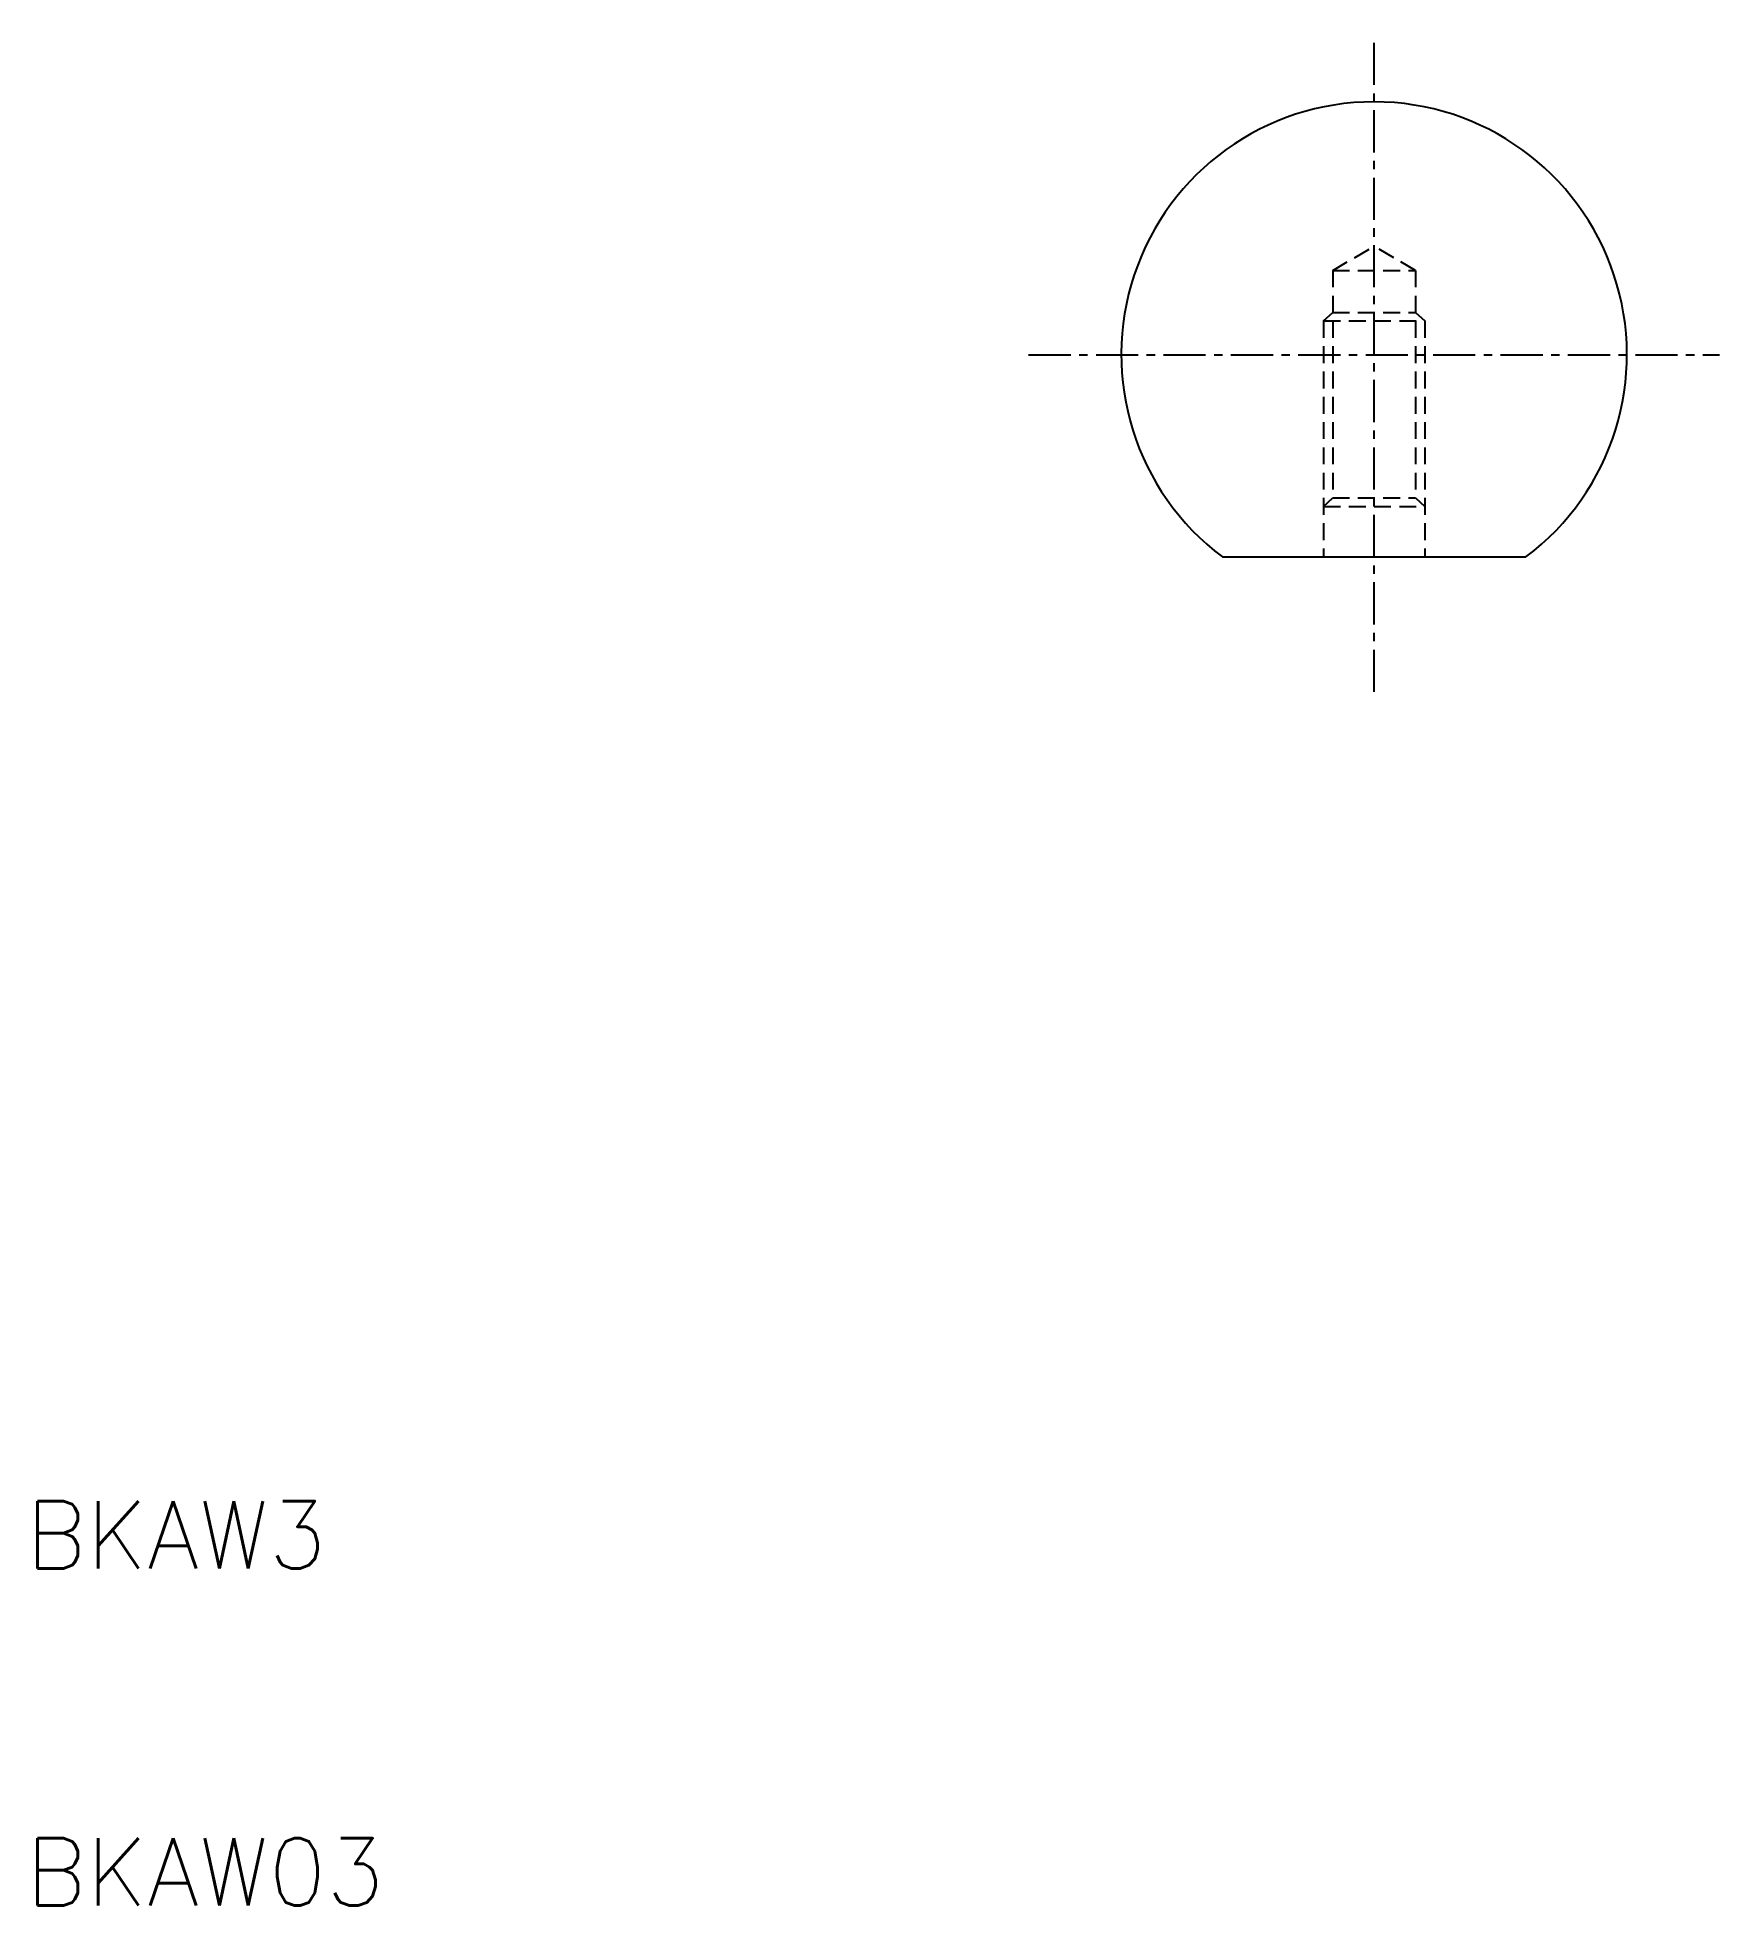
# Model space of a CAD drawing. Extents: x 10.3 to 60.2, y 10 to 65.4.
import ezdxf

# ---------------------------------------------------------------- set-up
doc = ezdxf.new("R2010")
doc.units = 0
doc.linetypes.add('CENTER', pattern=[2, 1.25, -0.25, 0.25, -0.25])
doc.linetypes.add('DASHED', pattern=[0.75, 0.5, -0.25])
doc.layers.get('0').update_dxf_attribs({"linetype": 'CONTINUOUS'})
doc.layers.add('CENTER', color=1, linetype='CENTER')
doc.styles.get("Standard").update_dxf_attribs({"font": 'txt.shx', "bigfont": 'extfont.shx'})

msp = doc.modelspace()

# ---------------------------------------------------------------- linework, layer by layer
at = {"color": 3, "linetype": 'DASHED'}
for p, q in [((48.77, 58.5), (50, 59.21)), ((51.23, 58.5), (50, 59.21)), ((48.77, 58.5), (48.77, 51.75)), ((48.77, 58.5), (51.23, 58.5)), ((51.23, 58.5), (51.23, 51.75)), ((48.5, 57), (48.77, 57.25)), ((48.77, 57.25), (51.23, 57.25)), ((51.23, 57.25), (51.5, 57)), ((48.5, 57), (48.5, 50)), ((48.5, 57), (51.5, 57)), ((51.5, 57), (51.5, 50)), ((48.5, 51.5), (48.77, 51.75)), ((48.77, 51.75), (51.23, 51.75)), ((51.23, 51.75), (51.5, 51.5)), ((48.5, 51.5), (51.5, 51.5))]:
    msp.add_line(p, q, dxfattribs=at)
at = {"color": 7, "linetype": 'CONTINUOUS'}
msp.add_line((45.5, 50), (54.5, 50), dxfattribs=at)
msp.add_arc((50, 56), 7.5, 306.8699, 233.1301, dxfattribs=at)
at = {"layer": 'CENTER', "color": 1, "linetype": 'CENTER'}
for p, q in [((50, 46), (50, 65.411)), ((39.75, 56), (60.25, 56))]:
    msp.add_line(p, q, dxfattribs=at)

# ---------------------------------------------------------------- texts
at = {"color": 7, "linetype": 'CONTINUOUS'}
for s, p in [('BKAW3', (10, 20)), ('BKAW03', (10, 10))]:
    msp.add_text(s, height=2, dxfattribs=at).set_placement(p)

doc.saveas('drawing.dxf')
